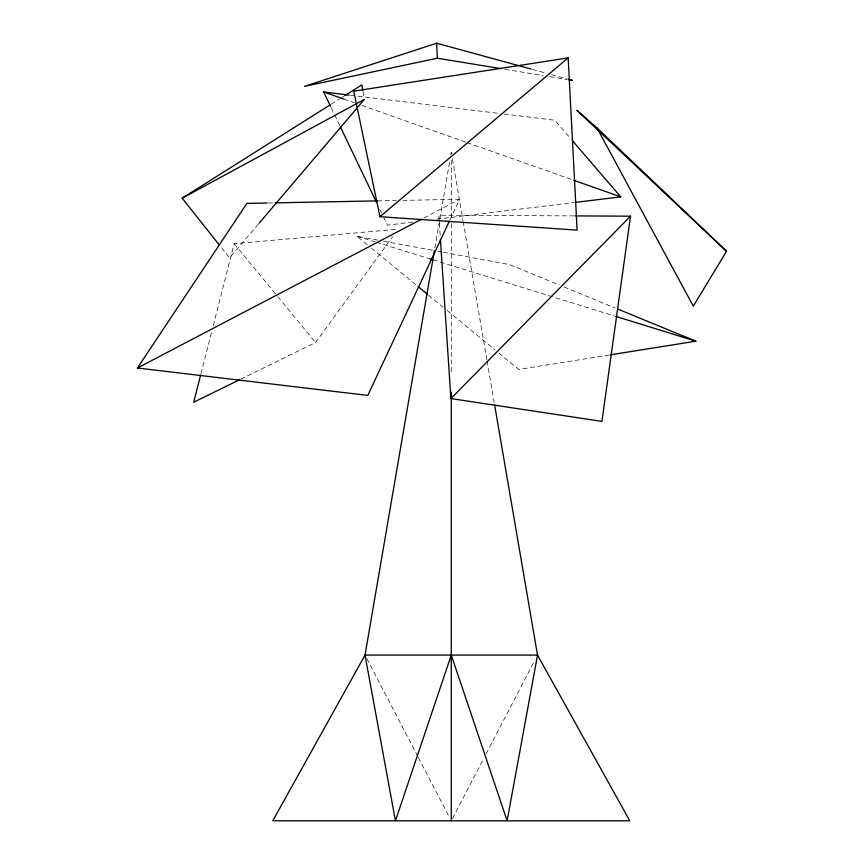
<?xml version="1.0" encoding="UTF-8"?>
<svg xmlns="http://www.w3.org/2000/svg" width="864" height="864" viewBox="0 0 864 864"><rect width="100%" height="100%" fill="white"/><g stroke="black" fill="none" stroke-linecap="round" stroke-linejoin="round"><path stroke-width="0.65" stroke-dasharray="4.32 3.24" d="M434.851 248.033L439.646 220.093M439.873 218.765L449.68 161.557M450.824 154.904L451.278 152.248L451.278 154.948M200.977 373.658L211.604 332.068M213.268 325.566L234.176 243.691L398.088 229.208M449.928 219.985L459.626 199.282L403.078 200.372M452.52 818.413L483.538 758.808M486.022 754.034L534.427 661.046M240.732 379.166L315.544 342.479L392.537 236.833M258.282 224.186L229.576 257.947L220.428 246.413M331.128 104.263L339.088 99.241M340.232 98.528L343.645 96.379M423.835 218.02L459.626 199.282M609.304 355.007L518.767 369.457L499.068 353.236M412.754 222.091L387.418 225.158L383.94 217.89M436.752 219.175L574.117 202.532M268.412 202.997L273.802 202.889M377.492 200.869L396.338 200.513M574.225 215.892L438.826 215.201L440.24 236.617M350.395 95.234L498.701 113.378M504.047 114.026L554.818 120.236L570.65 138.629M504.9 69.293L543.294 75.578M549.914 76.669L567.13 79.488M367.351 244.804L356.983 236.261L378.194 240.203M383.508 241.186L432.562 250.279M437.864 251.262L441.839 251.996M443.167 252.245L509.458 264.546L559.159 284.98M532.332 69.39L546.556 73.278M551.729 74.693L567.248 78.937M356.983 236.261L375.019 241.844M376.315 242.244L430.423 259.006M433.004 259.805L614.671 316.051M343.991 99.133L354.154 102.719M361.768 105.408L465.88 142.182M467.154 142.625L572.54 179.842M564.138 287.021L615.082 307.973M371.509 248.216L417.139 285.79M428.544 295.175L443.059 307.13M447.206 310.543L494.921 349.823M234.176 243.691L276.998 295.682M277.852 296.73L315.544 342.479M366.898 658.67L417.776 756.421M418.392 757.62L449.42 817.225M331.214 107.698L334.109 113.756M334.681 114.966L339.898 125.863M379.879 209.412L381.618 213.052M363.01 91.487L364.187 98.075M452.423 158.9L462.91 220.093M463.147 221.422L486.875 359.77M487.102 361.098L494.176 402.343M451.278 160.337L451.278 222.35M451.278 223.7L451.278 373.334"/><path stroke-width="1.3" d="M575.564 215.903L630.526 216.184L601.927 421.384L450.911 398.574L440.413 239.296M434.398 250.69L365.029 655.096L272.776 820.8L629.78 820.8L537.527 655.096L494.629 405M200.642 374.954L193.676 402.246L239.522 379.76M449.366 221.206L367.783 395.42L137.452 367.999L246.866 203.418L267.073 203.018M726.548 251.273L693.284 306.169L596.959 127.861L576.882 110.333L726.548 251.273L596.959 127.861M259.157 223.171L364.424 99.392L182.185 198.18L219.596 245.365M450.911 398.574L630.526 216.184M379.944 216.713L568.166 57.888L577.12 230.126L379.944 216.713L353.732 91.152L568.166 57.888M182.185 198.18L329.994 104.976M344.779 95.656L361.832 84.91L362.772 90.169M137.452 367.999L421.448 219.272M531.036 69.034L436.633 43.2L304.495 86.335L437.389 58.223L500.936 68.634M610.632 354.791L695.844 341.183L617.566 308.999M575.446 202.37L620.784 196.884L572.411 140.681M275.152 202.867L377.492 200.869M330.631 106.488L323.676 91.962L349.067 95.072M568.447 79.704L572.422 80.363L568.544 79.294M430.423 259.006L433.004 259.805M615.956 316.451L695.844 341.183M323.676 91.962L343.991 99.133M573.804 180.295L620.784 196.884M418.176 286.643L427.507 294.322M340.481 127.073L376.402 202.154M436.633 43.2L437.389 58.223M451.278 392.213L451.278 820.8M537.527 655.096L507.125 820.8L451.278 655.096L395.431 820.8L365.029 655.096L537.527 655.096"/></g></svg>
